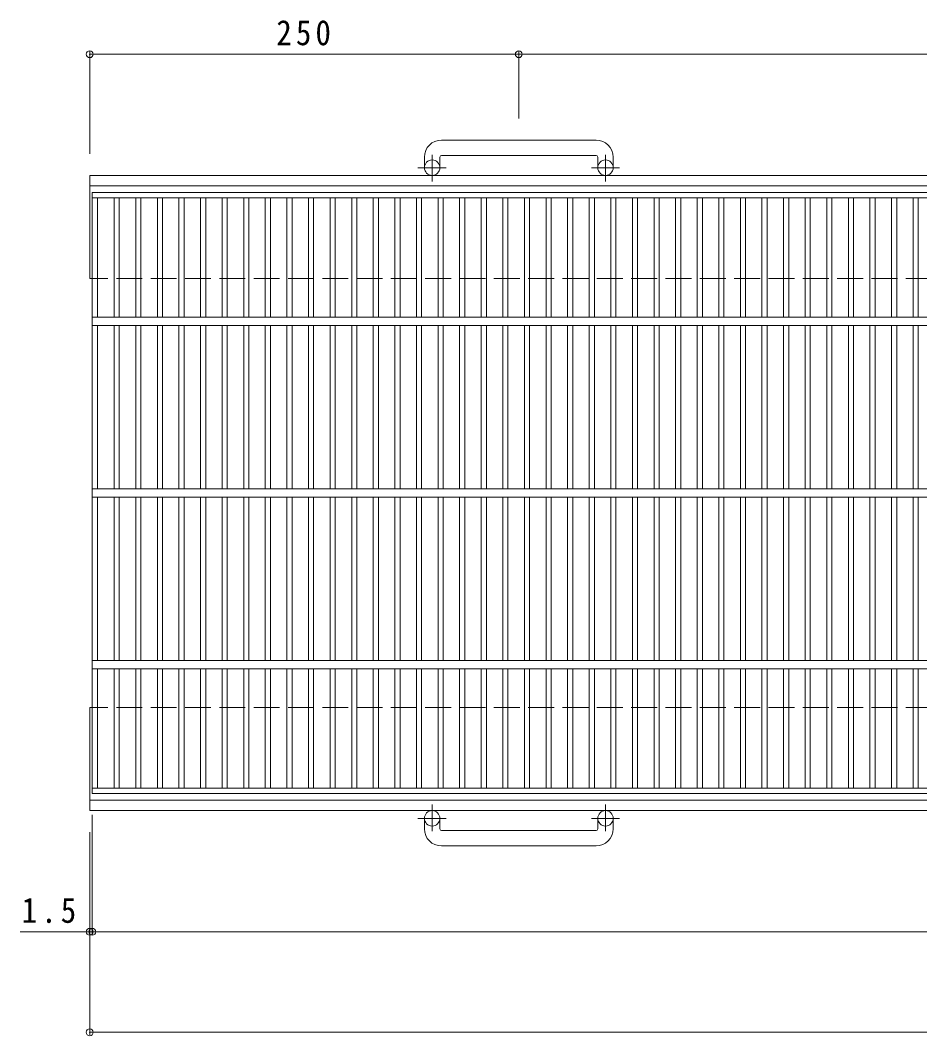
# Model space of a CAD drawing. Units: millimetres, scale not verified. Extents: x -866 to 872, y -687 to 597.
# Drawn here: x -866 to -342, y -121 to 471 of the extents above; entities that cross this region are included whole.
import ezdxf

# ---------------------------------------------------------------- set-up
doc = ezdxf.new("R2010")
doc.units = ezdxf.units.MM
doc.header["$LTSCALE"] = 5
doc.header["$PDMODE"] = 32
doc.header["$PDSIZE"] = 4
doc.linetypes.add('CHAIN1', pattern=[8, 5, -1, 1, -1])
doc.linetypes.add('DASHED3', pattern=[4, 3, -1])
for name, color, linetype, lineweight in [('A-1_ピット', 2, 'Continuous', 9), ('A-2_蓋', 3, 'Continuous', 9), ('A-4_寸法', 7, 'Continuous', 9)]:
    doc.layers.add(name, color=color, linetype=linetype, lineweight=lineweight)
doc.styles.add('ＭＳ ゴシック', font='')
doc.styles.get('ＭＳ ゴシック').set_extended_font_data('MS Gothic')

msp = doc.modelspace()

# ---------------------------------------------------------------- linework, layer by layer
at = {"layer": 'A-1_ピット'}
for p, q in [((-530.216, 400.802), (-620.216, 400.802)), ((-630.216, 390.802), (-630.216, 384.702)), ((-621.216, 390.802), (-621.216, 384.702)), ((-620.216, 391.802), (-530.216, 391.802)), ((-529.216, 390.802), (-529.216, 384.702)), ((-520.216, 390.802), (-520.216, 384.702)), ((-825.216, 320.203), (-825.216, 380.202)), ((325.324, 380.202), (-825.216, 380.202)), ((325.324, 374.202), (-825.216, 374.202)), ((-825.216, 10.203), (-825.216, 70.202)), ((325.324, 16.203), (-825.216, 16.203)), ((325.324, 10.203), (-825.216, 10.203)), ((-630.216, -0.399), (-630.216, 5.702)), ((-621.216, -0.399), (-621.216, 5.702)), ((-529.216, -0.399), (-529.216, 5.702)), ((-520.216, -0.399), (-520.216, 5.702)), ((-620.216, -1.398), (-530.216, -1.398)), ((-530.216, -10.398), (-620.216, -10.398))]:
    msp.add_line(p, q, dxfattribs=at)
at = {"layer": 'A-1_ピット', "linetype": 'CHAIN1'}
for p, q in [((-625.716, 376.595), (-625.716, 392.192)), ((-524.716, 376.595), (-524.716, 392.192)), ((-617.553, 384.702), (-633.96, 384.702)), ((-516.553, 384.702), (-532.96, 384.702)), ((-625.716, 13.809), (-625.716, -1.788)), ((-524.716, 13.809), (-524.716, -1.788)), ((-617.553, 5.702), (-633.96, 5.702)), ((-516.553, 5.702), (-532.96, 5.702))]:
    msp.add_line(p, q, dxfattribs=at)
at = {"layer": 'A-1_ピット', "linetype": 'DASHED3'}
for p, q in [((325.324, 320.203), (-825.216, 320.203)), ((325.324, 70.202), (-825.216, 70.202))]:
    msp.add_line(p, q, dxfattribs=at)
at = {"layer": 'A-1_ピット'}
for centre in [(-625.716, 384.702), (-524.716, 384.702), (-625.716, 5.702), (-524.716, 5.702)]:
    msp.add_circle(centre, 4.5, dxfattribs=at)
for centre, radius, start, end in [((-620.216, 390.802), 10, 90, 180), ((-530.216, 390.802), 10, 0, 90), ((-620.216, 390.802), 1, 90, 180), ((-530.216, 390.802), 1, 0, 90), ((-620.216, -0.399), 10, 180, 270), ((-620.216, -0.399), 1, 180, 270), ((-530.216, -0.399), 10, 270, 0), ((-530.216, -0.399), 1, 270, 0)]:
    msp.add_arc(centre, radius, start, end, dxfattribs=at)
at = {"layer": 'A-2_蓋'}
for p, q in [((-823.716, 370.202), (173.284, 370.202)), ((-823.716, 20.203), (-823.716, 370.202)), ((-823.716, 367.203), (173.284, 367.203)), ((-820.716, 367.202), (-820.716, 297.702)), ((-810.956, 297.702), (-810.956, 367.202)), ((-807.956, 297.702), (-807.956, 367.202)), ((-798.376, 297.702), (-798.376, 367.202)), ((-795.376, 297.702), (-795.376, 367.202)), ((-785.796, 297.702), (-785.796, 367.202)), ((-782.796, 297.702), (-782.796, 367.202)), ((-773.215, 297.702), (-773.215, 367.202)), ((-770.216, 297.702), (-770.216, 367.202)), ((-760.636, 297.702), (-760.636, 367.202)), ((-757.636, 297.702), (-757.636, 367.202)), ((-748.056, 297.702), (-748.056, 367.202)), ((-745.056, 297.702), (-745.056, 367.202)), ((-735.476, 297.702), (-735.476, 367.202)), ((-732.476, 297.702), (-732.476, 367.202)), ((-722.896, 297.702), (-722.896, 367.202)), ((-719.896, 297.702), (-719.896, 367.202)), ((-710.316, 297.702), (-710.316, 367.202)), ((-707.316, 297.702), (-707.316, 367.202)), ((-697.736, 297.702), (-697.736, 367.202)), ((-694.736, 297.702), (-694.736, 367.202)), ((-685.156, 297.702), (-685.156, 367.202)), ((-682.156, 297.702), (-682.156, 367.202)), ((-672.576, 297.702), (-672.576, 367.202)), ((-669.575, 297.702), (-669.575, 367.202)), ((-659.996, 297.702), (-659.996, 367.202)), ((-656.995, 297.702), (-656.995, 367.202)), ((-647.416, 297.702), (-647.416, 367.202)), ((-644.415, 297.702), (-644.415, 367.202)), ((-634.836, 297.702), (-634.836, 367.202)), ((-631.835, 297.702), (-631.835, 367.202)), ((-622.256, 297.702), (-622.256, 367.202)), ((-619.256, 297.702), (-619.256, 367.202)), ((-609.676, 297.702), (-609.676, 367.202)), ((-606.676, 297.702), (-606.676, 367.202)), ((-597.096, 297.702), (-597.096, 367.202)), ((-594.096, 297.702), (-594.096, 367.202)), ((-584.516, 297.702), (-584.516, 367.202)), ((-581.516, 297.702), (-581.516, 367.202)), ((-571.935, 297.702), (-571.935, 367.202)), ((-568.936, 297.702), (-568.936, 367.202)), ((-559.356, 297.702), (-559.356, 367.202)), ((-556.356, 297.702), (-556.356, 367.202)), ((-546.776, 297.702), (-546.776, 367.202)), ((-543.776, 297.702), (-543.776, 367.202)), ((-534.195, 297.702), (-534.195, 367.202)), ((-531.195, 297.702), (-531.195, 367.202)), ((-521.616, 297.702), (-521.616, 367.202)), ((-518.615, 297.702), (-518.615, 367.202)), ((-509.036, 297.702), (-509.036, 367.202)), ((-506.035, 297.702), (-506.035, 367.202)), ((-496.456, 297.702), (-496.456, 367.202)), ((-493.456, 297.702), (-493.456, 367.202)), ((-483.876, 297.702), (-483.876, 367.202)), ((-480.876, 297.702), (-480.876, 367.202)), ((-471.296, 297.702), (-471.296, 367.202)), ((-468.296, 297.702), (-468.296, 367.202)), ((-458.716, 297.702), (-458.716, 367.202)), ((-455.715, 297.702), (-455.715, 367.202)), ((-446.136, 297.702), (-446.136, 367.202)), ((-443.135, 297.702), (-443.135, 367.202)), ((-433.555, 297.702), (-433.555, 367.202)), ((-430.555, 297.702), (-430.555, 367.202)), ((-420.975, 297.702), (-420.975, 367.202)), ((-417.975, 297.702), (-417.975, 367.202)), ((-408.395, 297.702), (-408.395, 367.202)), ((-405.395, 297.702), (-405.395, 367.202)), ((-395.816, 297.702), (-395.816, 367.202)), ((-392.815, 297.702), (-392.815, 367.202)), ((-383.235, 297.702), (-383.235, 367.202)), ((-380.236, 297.702), (-380.236, 367.202)), ((-370.655, 297.702), (-370.655, 367.202)), ((-367.656, 297.702), (-367.656, 367.202)), ((-358.075, 297.702), (-358.075, 367.202)), ((-355.076, 297.702), (-355.076, 367.202)), ((-345.495, 297.702), (-345.495, 367.202)), ((-342.495, 297.702), (-342.495, 367.202)), ((-823.716, 297.702), (173.284, 297.702)), ((-823.716, 292.702), (173.284, 292.702)), ((-820.716, 292.702), (-820.716, 197.702)), ((-810.956, 197.702), (-810.956, 292.702)), ((-807.956, 197.702), (-807.956, 292.702)), ((-798.376, 197.702), (-798.376, 292.702)), ((-795.376, 197.702), (-795.376, 292.702)), ((-785.796, 197.702), (-785.796, 292.702)), ((-782.796, 197.702), (-782.796, 292.702)), ((-773.215, 197.702), (-773.215, 292.702)), ((-770.216, 197.702), (-770.216, 292.702)), ((-760.636, 197.702), (-760.636, 292.702)), ((-757.636, 197.702), (-757.636, 292.702)), ((-748.056, 197.702), (-748.056, 292.702)), ((-745.056, 197.702), (-745.056, 292.702)), ((-735.476, 197.702), (-735.476, 292.702)), ((-732.476, 197.702), (-732.476, 292.702)), ((-722.896, 197.702), (-722.896, 292.702)), ((-719.896, 197.702), (-719.896, 292.702)), ((-710.316, 197.702), (-710.316, 292.702)), ((-707.316, 197.702), (-707.316, 292.702)), ((-697.736, 197.702), (-697.736, 292.702)), ((-694.736, 197.702), (-694.736, 292.702)), ((-685.156, 197.702), (-685.156, 292.702)), ((-682.156, 197.702), (-682.156, 292.702)), ((-672.576, 197.702), (-672.576, 292.702)), ((-669.575, 197.702), (-669.575, 292.702)), ((-659.996, 197.702), (-659.996, 292.702)), ((-656.995, 197.702), (-656.995, 292.702)), ((-647.416, 197.702), (-647.416, 292.702)), ((-644.415, 197.702), (-644.415, 292.702)), ((-634.836, 197.702), (-634.836, 292.702)), ((-631.835, 197.702), (-631.835, 292.702)), ((-622.256, 197.702), (-622.256, 292.702)), ((-619.256, 197.702), (-619.256, 292.702)), ((-609.676, 197.702), (-609.676, 292.702)), ((-606.676, 197.702), (-606.676, 292.702)), ((-597.096, 197.702), (-597.096, 292.702)), ((-594.096, 197.702), (-594.096, 292.702)), ((-584.516, 197.702), (-584.516, 292.702)), ((-581.516, 197.702), (-581.516, 292.702)), ((-571.935, 197.702), (-571.935, 292.702)), ((-568.936, 197.702), (-568.936, 292.702)), ((-559.356, 197.702), (-559.356, 292.702)), ((-556.356, 197.702), (-556.356, 292.702)), ((-546.776, 197.702), (-546.776, 292.702)), ((-543.776, 197.702), (-543.776, 292.702)), ((-534.195, 197.702), (-534.195, 292.702)), ((-531.195, 197.702), (-531.195, 292.702)), ((-521.616, 197.702), (-521.616, 292.702)), ((-518.615, 197.702), (-518.615, 292.702)), ((-509.036, 197.702), (-509.036, 292.702)), ((-506.035, 197.702), (-506.035, 292.702)), ((-496.456, 197.702), (-496.456, 292.702)), ((-493.456, 197.702), (-493.456, 292.702)), ((-483.876, 197.702), (-483.876, 292.702)), ((-480.876, 197.702), (-480.876, 292.702)), ((-471.296, 197.702), (-471.296, 292.702)), ((-468.296, 197.702), (-468.296, 292.702)), ((-458.716, 197.702), (-458.716, 292.702)), ((-455.715, 197.702), (-455.715, 292.702)), ((-446.136, 197.702), (-446.136, 292.702)), ((-443.135, 197.702), (-443.135, 292.702)), ((-433.555, 197.702), (-433.555, 292.702)), ((-430.555, 197.702), (-430.555, 292.702)), ((-420.975, 197.702), (-420.975, 292.702)), ((-417.975, 197.702), (-417.975, 292.702)), ((-408.395, 197.702), (-408.395, 292.702)), ((-405.395, 197.702), (-405.395, 292.702)), ((-395.816, 197.702), (-395.816, 292.702)), ((-392.815, 197.702), (-392.815, 292.702)), ((-383.235, 197.702), (-383.235, 292.702)), ((-380.236, 197.702), (-380.236, 292.702)), ((-370.655, 197.702), (-370.655, 292.702)), ((-367.656, 197.702), (-367.656, 292.702)), ((-358.075, 197.702), (-358.075, 292.702)), ((-355.076, 197.702), (-355.076, 292.702)), ((-345.495, 197.702), (-345.495, 292.702)), ((-342.495, 197.702), (-342.495, 292.702)), ((-823.716, 197.702), (173.284, 197.702)), ((-823.716, 192.703), (173.284, 192.703)), ((-820.716, 97.702), (-820.716, 192.703)), ((-810.956, 192.703), (-810.956, 97.702)), ((-807.956, 192.703), (-807.956, 97.702)), ((-798.376, 192.703), (-798.376, 97.702)), ((-795.376, 192.703), (-795.376, 97.702)), ((-785.796, 192.703), (-785.796, 97.702)), ((-782.796, 192.703), (-782.796, 97.702)), ((-773.215, 192.703), (-773.215, 97.702)), ((-770.216, 192.703), (-770.216, 97.702)), ((-760.636, 192.703), (-760.636, 97.702)), ((-757.636, 192.703), (-757.636, 97.702)), ((-748.056, 192.703), (-748.056, 97.702)), ((-745.056, 192.703), (-745.056, 97.702)), ((-735.476, 192.703), (-735.476, 97.702)), ((-732.476, 192.703), (-732.476, 97.702)), ((-722.896, 192.703), (-722.896, 97.702)), ((-719.896, 192.703), (-719.896, 97.702)), ((-710.316, 192.703), (-710.316, 97.702)), ((-707.316, 192.703), (-707.316, 97.702)), ((-697.736, 192.703), (-697.736, 97.702)), ((-694.736, 192.703), (-694.736, 97.702)), ((-685.156, 192.703), (-685.156, 97.702)), ((-682.156, 192.703), (-682.156, 97.702)), ((-672.576, 192.703), (-672.576, 97.702)), ((-669.575, 192.703), (-669.575, 97.702)), ((-659.996, 192.703), (-659.996, 97.702)), ((-656.995, 192.703), (-656.995, 97.702)), ((-647.416, 192.703), (-647.416, 97.702)), ((-644.415, 192.703), (-644.415, 97.702)), ((-634.836, 192.703), (-634.836, 97.702)), ((-631.835, 192.703), (-631.835, 97.702)), ((-622.256, 192.703), (-622.256, 97.702)), ((-619.256, 192.703), (-619.256, 97.702)), ((-609.676, 192.703), (-609.676, 97.702)), ((-606.676, 192.703), (-606.676, 97.702)), ((-597.096, 192.703), (-597.096, 97.702)), ((-594.096, 192.703), (-594.096, 97.702)), ((-584.516, 192.703), (-584.516, 97.702)), ((-581.516, 192.703), (-581.516, 97.702)), ((-571.935, 192.703), (-571.935, 97.702)), ((-568.936, 192.703), (-568.936, 97.702)), ((-559.356, 192.703), (-559.356, 97.702)), ((-556.356, 192.703), (-556.356, 97.702)), ((-546.776, 192.703), (-546.776, 97.702)), ((-543.776, 192.703), (-543.776, 97.702)), ((-534.195, 192.703), (-534.195, 97.702)), ((-531.195, 192.703), (-531.195, 97.702)), ((-521.616, 192.703), (-521.616, 97.702)), ((-518.615, 192.703), (-518.615, 97.702)), ((-509.036, 192.703), (-509.036, 97.702)), ((-506.035, 192.703), (-506.035, 97.702)), ((-496.456, 192.703), (-496.456, 97.702)), ((-493.456, 192.703), (-493.456, 97.702)), ((-483.876, 192.703), (-483.876, 97.702)), ((-480.876, 192.703), (-480.876, 97.702)), ((-471.296, 192.703), (-471.296, 97.702)), ((-468.296, 192.703), (-468.296, 97.702)), ((-458.716, 192.703), (-458.716, 97.702)), ((-455.715, 192.703), (-455.715, 97.702)), ((-446.136, 192.703), (-446.136, 97.702)), ((-443.135, 192.703), (-443.135, 97.702)), ((-433.555, 192.703), (-433.555, 97.702)), ((-430.555, 192.703), (-430.555, 97.702)), ((-420.975, 192.703), (-420.975, 97.702)), ((-417.975, 192.703), (-417.975, 97.702)), ((-408.395, 192.703), (-408.395, 97.702)), ((-405.395, 192.703), (-405.395, 97.702)), ((-395.816, 192.703), (-395.816, 97.702)), ((-392.815, 192.703), (-392.815, 97.702)), ((-383.235, 192.703), (-383.235, 97.702)), ((-380.236, 192.703), (-380.236, 97.702)), ((-370.655, 192.703), (-370.655, 97.702)), ((-367.656, 192.703), (-367.656, 97.702)), ((-358.075, 192.703), (-358.075, 97.702)), ((-355.076, 192.703), (-355.076, 97.702)), ((-345.495, 192.703), (-345.495, 97.702)), ((-342.495, 192.703), (-342.495, 97.702)), ((-823.716, 97.702), (173.284, 97.702)), ((-823.716, 92.703), (173.284, 92.703)), ((-820.716, 23.203), (-820.716, 92.703)), ((-810.956, 92.703), (-810.956, 23.203)), ((-807.956, 92.703), (-807.956, 23.203)), ((-798.376, 92.703), (-798.376, 23.203)), ((-795.376, 92.703), (-795.376, 23.203)), ((-785.796, 92.703), (-785.796, 23.203)), ((-782.796, 92.703), (-782.796, 23.203)), ((-773.215, 92.703), (-773.215, 23.203)), ((-770.216, 92.703), (-770.216, 23.203)), ((-760.636, 92.703), (-760.636, 23.203)), ((-757.636, 92.703), (-757.636, 23.203)), ((-748.056, 92.703), (-748.056, 23.203)), ((-745.056, 92.703), (-745.056, 23.203)), ((-735.476, 92.703), (-735.476, 23.203)), ((-732.476, 92.703), (-732.476, 23.203)), ((-722.896, 92.703), (-722.896, 23.203)), ((-719.896, 92.703), (-719.896, 23.203)), ((-710.316, 92.703), (-710.316, 23.203)), ((-707.316, 92.703), (-707.316, 23.203)), ((-697.736, 92.703), (-697.736, 23.203)), ((-694.736, 92.703), (-694.736, 23.203)), ((-685.156, 92.703), (-685.156, 23.203)), ((-682.156, 92.703), (-682.156, 23.203)), ((-672.576, 92.703), (-672.576, 23.203)), ((-669.575, 92.703), (-669.575, 23.203)), ((-659.996, 92.703), (-659.996, 23.203)), ((-656.995, 92.703), (-656.995, 23.203)), ((-647.416, 92.703), (-647.416, 23.203)), ((-644.415, 92.703), (-644.415, 23.203)), ((-634.836, 92.703), (-634.836, 23.203)), ((-631.835, 92.703), (-631.835, 23.203)), ((-622.256, 92.703), (-622.256, 23.203)), ((-619.256, 92.703), (-619.256, 23.203)), ((-609.676, 92.703), (-609.676, 23.203)), ((-606.676, 92.703), (-606.676, 23.203)), ((-597.096, 92.703), (-597.096, 23.203)), ((-594.096, 92.703), (-594.096, 23.203)), ((-584.516, 92.703), (-584.516, 23.203)), ((-581.516, 92.703), (-581.516, 23.203)), ((-571.935, 92.703), (-571.935, 23.203)), ((-568.936, 92.703), (-568.936, 23.203)), ((-559.356, 92.703), (-559.356, 23.203)), ((-556.356, 92.703), (-556.356, 23.203)), ((-546.776, 92.703), (-546.776, 23.203)), ((-543.776, 92.703), (-543.776, 23.203)), ((-534.195, 92.703), (-534.195, 23.203)), ((-531.195, 92.703), (-531.195, 23.203)), ((-521.616, 92.703), (-521.616, 23.203)), ((-518.615, 92.703), (-518.615, 23.203)), ((-509.036, 92.703), (-509.036, 23.203)), ((-506.035, 92.703), (-506.035, 23.203)), ((-496.456, 92.703), (-496.456, 23.203)), ((-493.456, 92.703), (-493.456, 23.203)), ((-483.876, 92.703), (-483.876, 23.203)), ((-480.876, 92.703), (-480.876, 23.203)), ((-471.296, 92.703), (-471.296, 23.203)), ((-468.296, 92.703), (-468.296, 23.203)), ((-458.716, 92.703), (-458.716, 23.203)), ((-455.715, 92.703), (-455.715, 23.203)), ((-446.136, 92.703), (-446.136, 23.203)), ((-443.135, 92.703), (-443.135, 23.203)), ((-433.555, 92.703), (-433.555, 23.203)), ((-430.555, 92.703), (-430.555, 23.203)), ((-420.975, 92.703), (-420.975, 23.203)), ((-417.975, 92.703), (-417.975, 23.203)), ((-408.395, 92.703), (-408.395, 23.203)), ((-405.395, 92.703), (-405.395, 23.203)), ((-395.816, 92.703), (-395.816, 23.203)), ((-392.815, 92.703), (-392.815, 23.203)), ((-383.235, 92.703), (-383.235, 23.203)), ((-380.236, 92.703), (-380.236, 23.203)), ((-370.655, 92.703), (-370.655, 23.203)), ((-367.656, 92.703), (-367.656, 23.203)), ((-358.075, 92.703), (-358.075, 23.203)), ((-355.076, 92.703), (-355.076, 23.203)), ((-345.495, 92.703), (-345.495, 23.203)), ((-342.495, 92.703), (-342.495, 23.203)), ((173.284, 23.203), (-823.716, 23.203)), ((173.284, 20.203), (-823.716, 20.203))]:
    msp.add_line(p, q, dxfattribs=at)
at = {"layer": 'A-4_寸法'}
for p, q in [((-825.216, 392.702), (-825.216, 452.302)), ((-825.216, 450.802), (323.284, 450.802)), ((-575.216, 413.302), (-575.216, 452.302)), ((-823.716, 7.703), (-823.716, -61.898)), ((-825.216, -2.297), (-825.216, -120.398)), ((-865.628, -60.398), (325.324, -60.398)), ((-825.216, -118.898), (325.324, -118.898))]:
    msp.add_line(p, q, dxfattribs=at)
for p in [(-825.216, 450.802), (-575.216, 450.802), (-825.216, -60.398), (-823.716, -60.398), (-825.216, -118.898)]:
    msp.add_point(p, dxfattribs=at)

# ---------------------------------------------------------------- texts
at = {"layer": 'A-4_寸法', "color": 2, "char_height": 14.66, "attachment_point": 7, "style": 'ＭＳ ゴシック'}
for s, insert in [('\\T1.27;\\W0.9;250', (-716.466, 455.802)), ('\\T1.27;\\W0.9;1.5', (-864.854, -55.398))]:
    msp.add_mtext(s, dxfattribs=dict(at, insert=insert))

doc.saveas('drawing.dxf')
